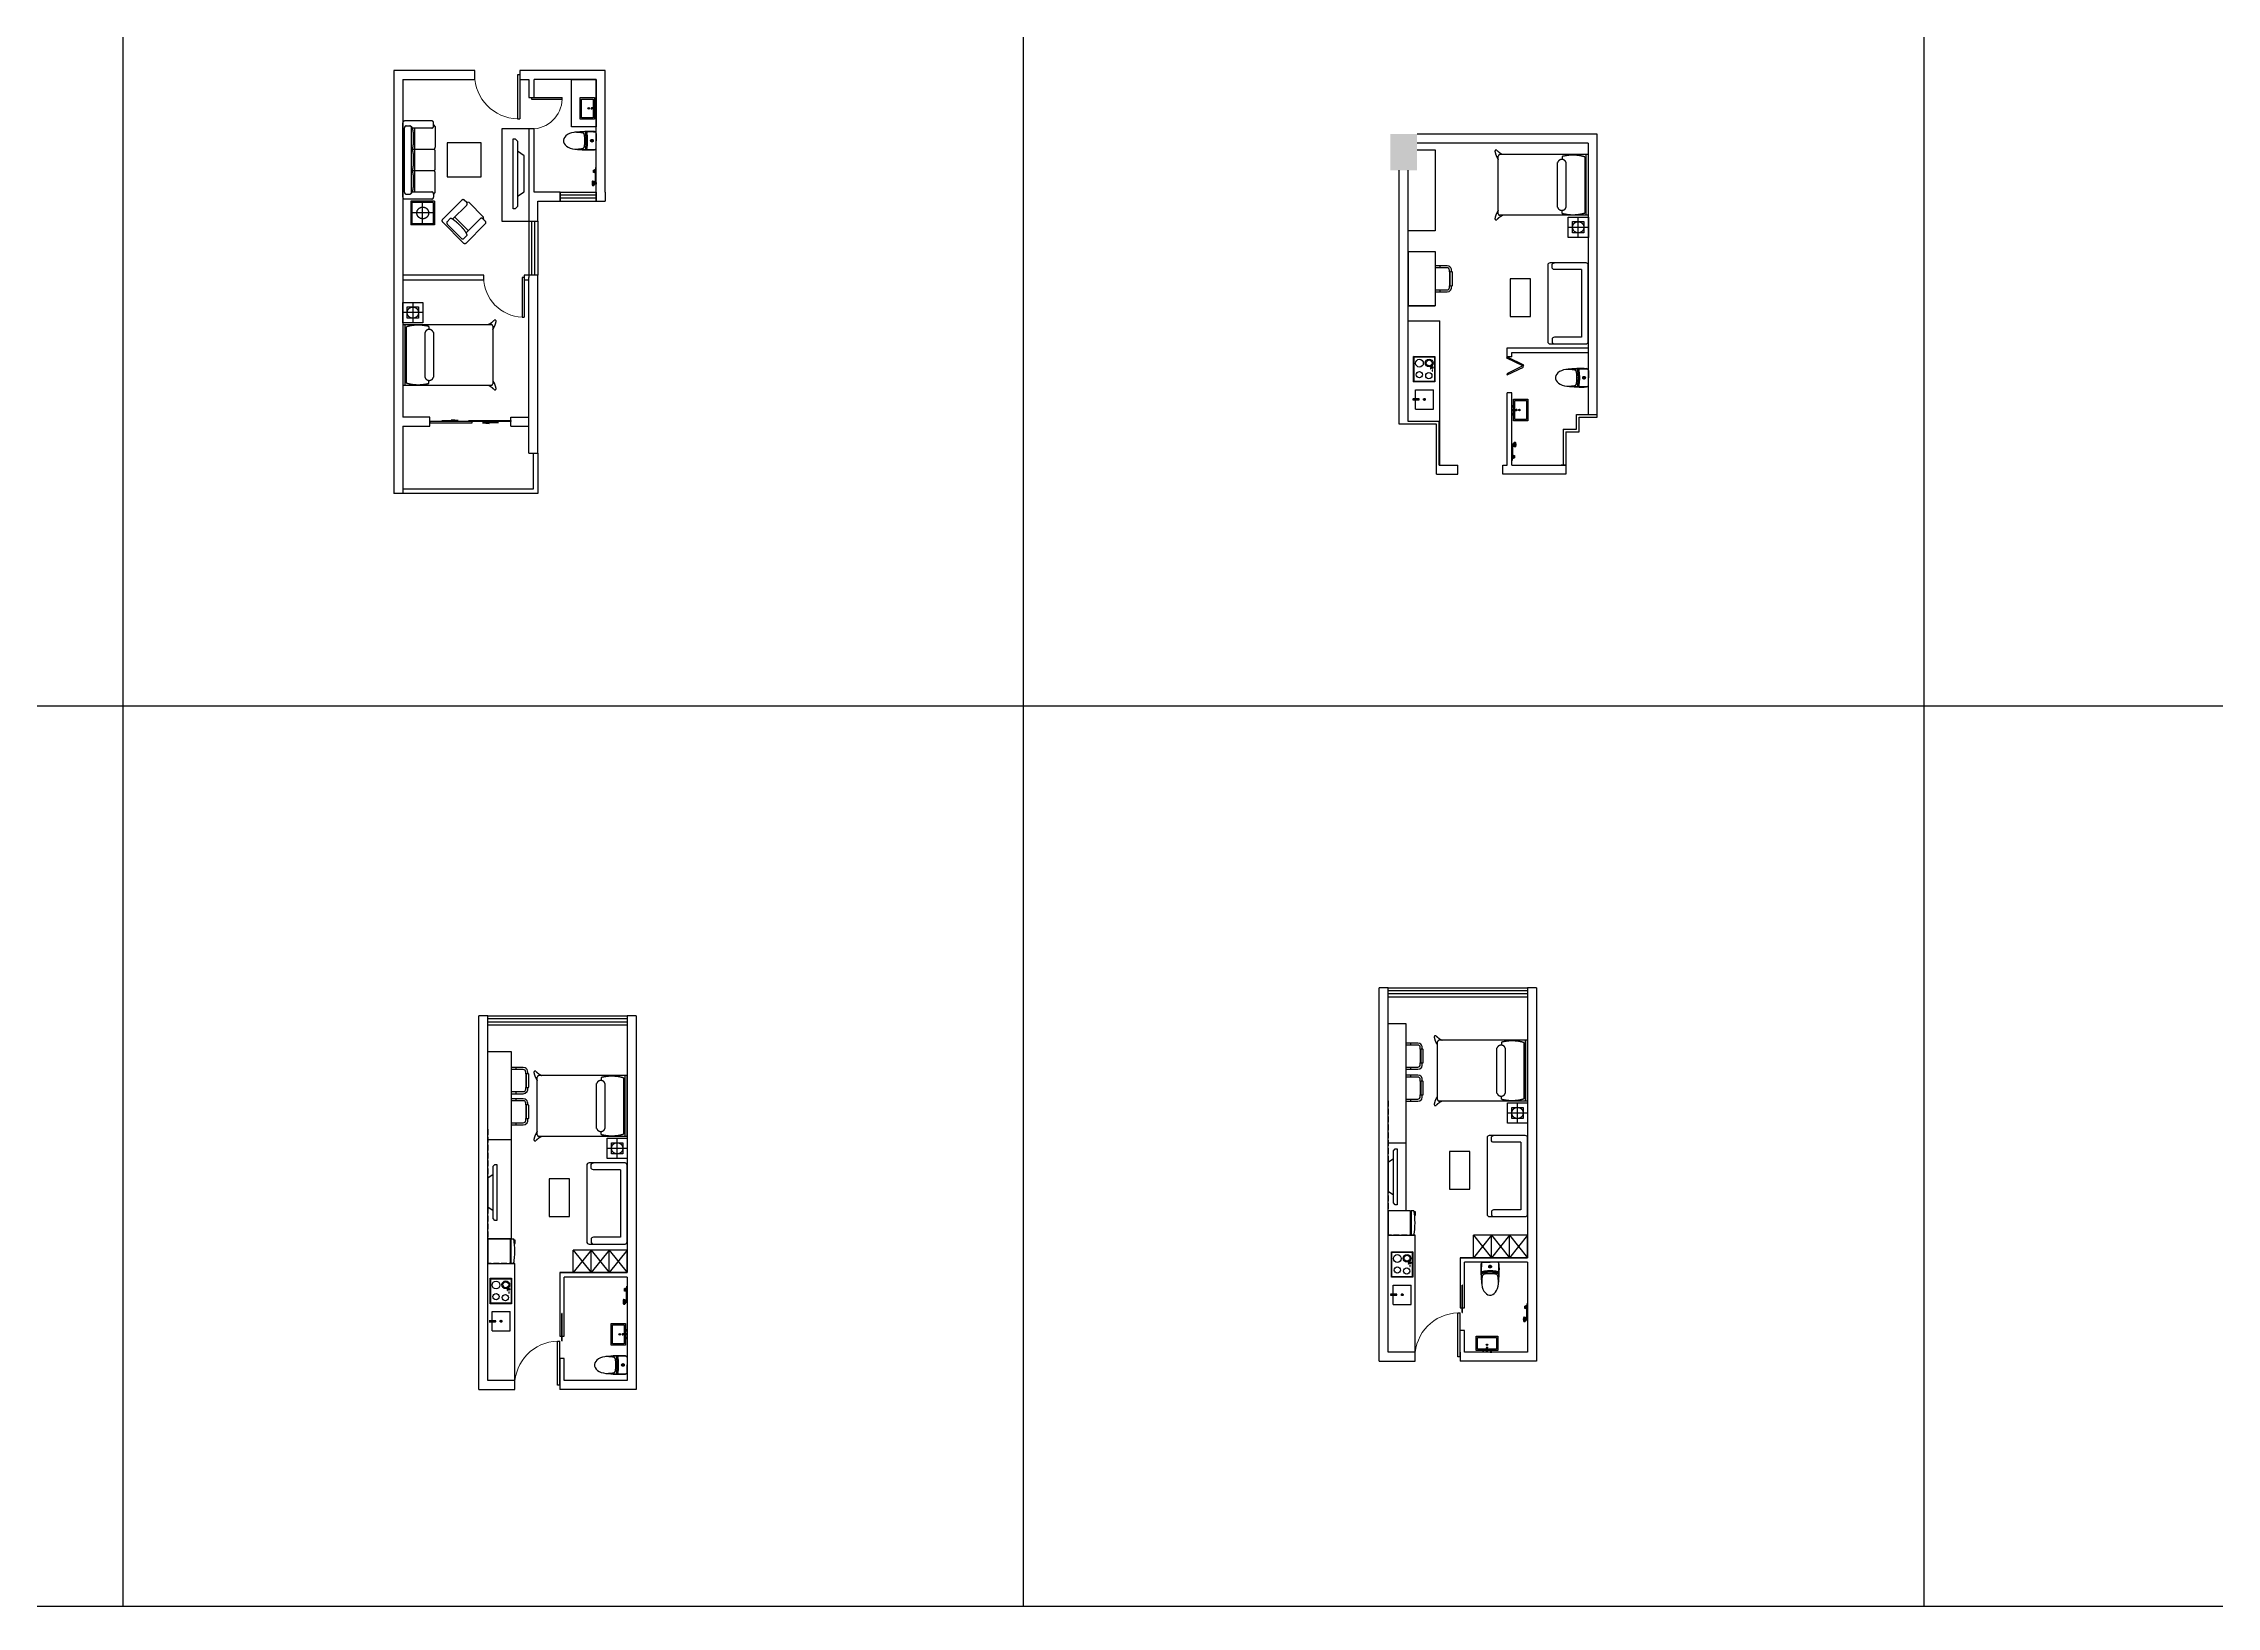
# Model space of a CAD drawing. Extents: x 64524 to 106254978, y -22354 to 20449254.
# Drawn here: x 106153212 to 106201484, y 19827214 to 19861937 of the extents above; entities that cross this region are included whole.
import ezdxf

# ---------------------------------------------------------------- set-up
doc = ezdxf.new("R2010")
doc.units = 0
doc.header["$LTSCALE"] = 1000
doc.header["$MEASUREMENT"] = 0
doc.linetypes.add('125横厅$0$125横厅$0$DASH', pattern=[0.35, 0.25, -0.1])
doc.linetypes.add('DASH', pattern=[0.35, 0.25, -0.1])
doc.layers.get('0').update_dxf_attribs({"color": 255, "linetype": 'CONTINUOUS'})
for name, color, linetype in [('125横厅$0$125横厅$0$A-FURN', 251, 'CONTINUOUS'), ('A-DRWD', 115, 'CONTINUOUS'), ('A-WALL', 7, 'CONTINUOUS'), ('BALCONY', 6, 'CONTINUOUS'), ('B不可动建筑图层', 6, 'CONTINUOUS'), ('DOOR_FIRE_TEXT', 7, 'CONTINUOUS'), ('J家具', 4, 'CONTINUOUS'), ('K可动模块', 4, 'CONTINUOUS'), ('LATRINE', 6, 'CONTINUOUS'), ('WALL', 4, 'CONTINUOUS')]:
    doc.layers.add(name, color=color, linetype=linetype)
doc.styles.add('ROMANS', font='romans.shx', dxfattribs={"width": 0.5})
doc.styles.get("Standard").update_dxf_attribs({"font": '', "width": 0.75})
doc.styles.get('Standard').set_extended_font_data('FangSong_GB2312')

# ---------------------------------------------------------------- blocks, each defined once
blk = doc.blocks.new('$TCHSYS$DOOR2D')
for p, q in [((0.45, 0.975), (0.5, 0.975)), ((0.45, 0), (0.45, 0.975)), ((0.5, 0), (0.5, 0.975)), ((0.5, 0), (0.45, 0))]:
    blk.add_line(p, q)
at = {"lineweight": 13}
blk.add_arc((0.475, 0), 0.975, 91.4693, 180, dxfattribs=at)
blk = doc.blocks.new('$TCHSYS$WIN2D')
for p, q in [((-0.5, 0.5), (0.5, 0.5)), ((-0.5, 0.5), (-0.5, -0.5)), ((0.5, 0.167), (-0.5, 0.167)), ((0.5, 0.5), (0.5, -0.5)), ((0.5, -0.167), (-0.5, -0.167)), ((-0.5, -0.5), (0.5, -0.5))]:
    blk.add_line(p, q)
blk = doc.blocks.new('$DorLib2D$00000001')
for p, q in [((0.45, 0.975), (0.5, 0.975)), ((0.45, 0), (0.45, 0.975)), ((0.5, 0), (0.5, 0.975)), ((0.5, 0), (0.45, 0))]:
    blk.add_line(p, q)
at = {"lineweight": 13}
blk.add_arc((0.475, 0), 0.975, 91.4693, 180, dxfattribs=at)
blk = doc.blocks.new('$DorLib2D$00000131')
at = {"color": 0, "linetype": 'Continuous'}
for p, q in [((-0.5, 0.125), (-0.5, 0)), ((0.019, 0.125), (-0.5, 0.125)), ((-0.5, 0), (0.019, 0)), ((-0.024, 0), (0.5, 0)), ((-0.024, -0.125), (-0.024, 0)), ((0.019, 0), (0.019, 0.125)), ((0.15, 0.125), (0.232, 0.197)), ((0.35, 0.125), (0.15, 0.125)), ((0.232, 0.197), (0.232, 0.125)), ((0.5, 0), (0.5, -0.125)), ((-0.35, -0.125), (-0.15, -0.125)), ((-0.232, -0.197), (-0.232, -0.125)), ((-0.15, -0.125), (-0.232, -0.197)), ((0.5, -0.125), (-0.024, -0.125))]:
    blk.add_line(p, q, dxfattribs=at)
blk = doc.blocks.new('$WINLIB2D$00000001')
for p, q in [((-0.5, 0.5), (0.5, 0.5)), ((-0.5, 0.5), (-0.5, -0.5)), ((0.5, -0.5), (0.5, 0.5)), ((0.5, 0.167), (-0.5, 0.167)), ((0.5, -0.167), (-0.5, -0.167)), ((-0.5, -0.5), (0.5, -0.5))]:
    blk.add_line(p, q)
blk = doc.blocks.new('$DorLib2D$00000134')
at = {"color": 0, "linetype": 'Continuous'}
for p, q in [((-0.062, 0.037), (-0.933, 0.037)), ((-0.933, 0.037), (-0.933, -0.037)), ((-0.062, -0.037), (-0.062, 0.037)), ((-0.062, -0.037), (-0.933, -0.037))]:
    blk.add_line(p, q, dxfattribs=at)
blk = doc.blocks.new('床')
at = {"layer": 'J家具', "linetype": 'DASH', "ltscale": 150}
for p, q in [((106061900, 19878614), (106061900, 19877709)), ((106063250, 19878614), (106061900, 19878614)), ((106063250, 19878564), (106061900, 19878564)), ((106063250, 19878614), (106063250, 19877930)), ((106063290, 19878164), (106063290, 19878614)), ((106063290, 19878614), (106063740, 19878614)), ((106063740, 19878614), (106063740, 19878164)), ((106063740, 19878164), (106063290, 19878164)), ((106061900, 19877714), (106061900, 19876716)), ((106063250, 19877930), (106063250, 19876716)), ((106061900, 19876716), (106061900, 19876649)), ((106062010, 19876614), (106061935, 19876614)), ((106063140, 19876614), (106062010, 19876614)), ((106063215, 19876614), (106063140, 19876614)), ((106063250, 19876716), (106063250, 19876649))]:
    blk.add_line(p, q, dxfattribs=at)
at = {"layer": 'J家具', "color": 251, "linetype": 'DASH', "ltscale": 150}
for p, q in [((106061950, 19878533), (106063200, 19878533)), ((106063390, 19878264), (106063390, 19878514)), ((106063390, 19878514), (106063640, 19878514)), ((106063515, 19878164), (106063515, 19878614)), ((106063640, 19878514), (106063640, 19878264)), ((106061943, 19878035), (106062010, 19878035)), ((106063072, 19878120), (106062078, 19878120)), ((106063207, 19878035), (106063140, 19878035)), ((106063740, 19878389), (106063290, 19878389)), ((106063640, 19878264), (106063390, 19878264)), ((106062169, 19877932), (106062078, 19877932)), ((106063072, 19877932), (106062078, 19877932))]:
    blk.add_line(p, q, dxfattribs=at)
blk.add_circle((106063515, 19878389), 125, dxfattribs=at)
for centre, radius, start, end in [((106062849, 19878271), 936, 163.7614, 194.6385), ((106062301, 19878271), 936, 345.3615, 16.2386), ((106062108, 19878026), 98.8, 107.9551, 252.0449), ((106063041, 19878026), 98.8, 287.9551, 72.0449)]:
    blk.add_arc(centre, radius, start, end, dxfattribs=at)
at = {"layer": 'J家具', "linetype": 'DASH', "ltscale": 150}
for centre, radius, start, end in [((106061826, 19876565), 26.4, 134.4254, 280.1236), ((106061501, 19876896), 437, 314.4254, 335.7104), ((106061751, 19876985), 453, 280.1236, 304.9237), ((106061935, 19876649), 35, 180, 270), ((106061935, 19876649), 35, 180, 270), ((106063399, 19876985), 453, 235.0763, 259.8764), ((106063215, 19876649), 35, 270, 0), ((106063215, 19876649), 35, 270, 0), ((106063649, 19876896), 437, 204.2896, 225.5746), ((106063324, 19876565), 26.4, 259.8764, 45.5746)]:
    blk.add_arc(centre, radius, start, end, dxfattribs=at)
blk = doc.blocks.new('马桶')
at = {"layer": 'J家具'}
for p in [(106068925, 19878064), (106069252, 19878064)]:
    blk.add_line(p, (106069088, 19878064), dxfattribs=at)
at = {"layer": 'J家具', "color": 251, "linetype": 'DASH', "ltscale": 150}
for radius in [29.6, 16.1]:
    blk.add_circle((106069088, 19877968), radius, dxfattribs=at)
at = {"layer": 'J家具'}
for centre, radius, start, end in [((106071460, 19877909), 2577, 177.4001, 187.1336), ((106068925, 19878024), 40, 90, 177.4001), ((106069252, 19878024), 40, 2.5999, 90), ((106066717, 19877909), 2577, 352.8664, 2.5999)]:
    blk.add_arc(centre, radius, start, end, dxfattribs=at)
at = {"layer": 'J家具', "color": 251, "linetype": 'DASH', "ltscale": 150}
for centre, radius, start, end in [((106073205, 19877867), 4312, 177.5288, 183.6994), ((106064972, 19877867), 4312, 356.3006, 2.4712), ((106068912, 19877862), 18.8, 174.0685, 287.6407), ((106068910, 19877871), 18.2, 203.5276, 286.6187), ((106068916, 19877846), 24.1, 198.0596, 297.7967), ((106070002, 19877595), 1100, 171.703, 180.3481), ((106068973, 19877743), 60, 95.3921, 169.5299), ((106069065, 19877270), 602, 87.7467, 104.3815), ((106069065, 19877270), 592, 87.7467, 104.3815), ((106069065, 19877290), 552, 87.5425, 104.3815), ((106069097, 19876431), 1378, 90.3409, 95.3921), ((106069112, 19877270), 602, 75.6185, 92.2533), ((106069112, 19877290), 552, 75.6185, 92.4575), ((106069080, 19876431), 1378, 84.6079, 89.6591), ((106069112, 19877270), 592, 75.6185, 92.2533), ((106069204, 19877743), 60, 10.4701, 84.6079), ((106069260, 19877846), 24.1, 242.2033, 341.9404), ((106069265, 19877862), 18.8, 252.3593, 5.9315), ((106069267, 19877871), 18.2, 253.3813, 336.4724), ((106068175, 19877595), 1100, 359.6519, 8.297)]:
    blk.add_arc(centre, radius, start, end, dxfattribs=at)
at = {"layer": 'J家具'}
blk.add_ellipse((106069088, 19877623), major_axis=(0, 289), ratio=0.648116, start_param=1.570796, end_param=4.592942, dxfattribs=at)
blk = doc.blocks.new('淋浴')
at = {"layer": 'J家具', "linetype": 'DASH', "ltscale": 150, "extrusion": (-1.36181e-08, 7.05684e-19, 1)}
for p, q in [((106067686, 19878614, 0), (106067686, 19878604, 0)), ((106067856, 19878614, 0), (106067686, 19878614, 0)), ((106067856, 19878604, 0), (106067686, 19878604, 0)), ((106067739, 19878612, 0), (106067741, 19878614, 0)), ((106067739, 19878612, 0), (106067739, 19878575, 0)), ((106067741, 19878573, 0), (106067739, 19878575, 0)), ((106067801, 19878614, 0), (106067741, 19878614, 0)), ((106067801, 19878573, 0), (106067741, 19878573, 0)), ((106067744, 19878591, 0), (106067743, 19878590, 0)), ((106067743, 19878590, 0), (106067743, 19878556, 0)), ((106067744, 19878555, 0), (106067743, 19878556, 0)), ((106067797, 19878591, 0), (106067744, 19878591, 0)), ((106067797, 19878555, 0), (106067744, 19878555, 0)), ((106067745, 19878591, 0), (106067745, 19878602, 0)), ((106067755, 19878590, 0), (106067756, 19878591, 0)), ((106067755, 19878590, 0), (106067755, 19878562, 0)), ((106067756, 19878561, 0), (106067755, 19878562, 0)), ((106067785, 19878591, 0), (106067756, 19878591, 0)), ((106067785, 19878561, 0), (106067756, 19878561, 0)), ((106067757, 19878593, 0), (106067757, 19878602, 0)), ((106067784, 19878593, 0), (106067757, 19878593, 0)), ((106067758, 19878591, 0), (106067758, 19878593, 0)), ((106067783, 19878591, 0), (106067783, 19878593, 0)), ((106067784, 19878593, 0), (106067784, 19878602, 0)), ((106067785, 19878591, 0), (106067786, 19878590, 0)), ((106067786, 19878562, 0), (106067785, 19878561, 0)), ((106067786, 19878590, 0), (106067786, 19878562, 0)), ((106067796, 19878591, 0), (106067796, 19878602, 0)), ((106067797, 19878591, 0), (106067798, 19878590, 0)), ((106067798, 19878556, 0), (106067797, 19878555, 0)), ((106067798, 19878590, 0), (106067798, 19878556, 0)), ((106067801, 19878614, 0), (106067803, 19878612, 0)), ((106067803, 19878575, 0), (106067801, 19878573, 0)), ((106067803, 19878612, 0), (106067803, 19878575, 0)), ((106067856, 19878614, 0), (106067856, 19878604, 0))]:
    blk.add_line(p, q, dxfattribs=at)
at = {"layer": 'J家具', "linetype": 'DASH', "ltscale": 150, "extrusion": (-1.36181e-08, 7.05684e-19, 1), "elevation": -1}
for points in [[(106067856, 19878604), (106067792, 19878602), (106067737, 19878602), (106067686, 19878604)], [(106067803, 19878597), (106068022, 19878597)], [(106067803, 19878587), (106068022, 19878587)], [(106067986, 19878534), (106067986, 19878557)], [(106068018, 19878614), (106068019, 19878574)], [(106068018, 19878614), (106068055, 19878614)], [(106068022, 19878597), (106068022, 19878572)], [(106068027, 19878564), (106068025, 19878562)], [(106068046, 19878564), (106068048, 19878562)], [(106068050, 19878597), (106068050, 19878572)], [(106068055, 19878614), (106068054, 19878574)], [(106068086, 19878534), (106068086, 19878557)]]:
    blk.add_lwpolyline(points, dxfattribs=at)
at = {"layer": 'J家具', "linetype": 'DASH', "ltscale": 150, "extrusion": (-1.36181e-08, 7.05684e-19, 1)}
for centre, radius, start, end in [((106068036, 19878574, -1), 17.3, 180, 227.216), ((106068036, 19878574, -1), 15.3, 312.784, 227.216), ((106068036, 19878574, -1), 14.3, 312.784, 227.216), ((106068036, 19878597, -1), 14, 357.7558, 180), ((106068036, 19878574, -1), 17.3, 312.784, 0)]:
    blk.add_arc(centre, radius, start, end, dxfattribs=at)
for centre, start_param, end_param in [((106068036, 19878557, 0), 4.712389, 10.995574), ((106068036, 19878534, 0), 0, 3.141593)]:
    blk.add_ellipse(centre, major_axis=(-50, 0, 0), ratio=0.298895, start_param=start_param, end_param=end_param, dxfattribs=at)
at = {"layer": 'J家具', "linetype": 'DASH', "ltscale": 150, "extrusion": (1.36181e-08, -7.05684e-19, -1)}
blk.add_ellipse((106068036, 19878558, 0), major_axis=(-42.9, 0, 0), ratio=0.257242, start_param=-1.570796, end_param=4.712389, dxfattribs=at)
blk = doc.blocks.new('台盆')
at = {"layer": 'J家具', "extrusion": (-7.05685e-19, -1.36181e-08, 1)}
for p, q in [((106070284, 19877492, 0), (106070268, 19877492, 0)), ((106070268, 19877457, 0), (106070268, 19877492, 0)), ((106070284, 19877457, 0), (106070284, 19877492, 0)), ((106070288, 19877488, 0), (106070284, 19877488, 0)), ((106070177, 19877398, 0), (106070187, 19877399, 0)), ((106070177, 19877380, 0), (106070187, 19877379, 0)), ((106070281, 19877399, 0), (106070189, 19877399, 0)), ((106070281, 19877378, 0), (106070189, 19877378, 0)), ((106070284, 19877457, 0), (106070268, 19877457, 0)), ((106070284, 19877320, 0), (106070268, 19877320, 0)), ((106070268, 19877320, 0), (106070268, 19877286, 0)), ((106070284, 19877286, 0), (106070268, 19877286, 0)), ((106070281, 19877402, 0), (106070281, 19877375, 0)), ((106070288, 19877402, 0), (106070281, 19877402, 0)), ((106070288, 19877375, 0), (106070281, 19877375, 0)), ((106070288, 19877461, 0), (106070284, 19877461, 0)), ((106070284, 19877320, 0), (106070284, 19877286, 0)), ((106070288, 19877317, 0), (106070284, 19877317, 0)), ((106070288, 19877289, 0), (106070284, 19877289, 0)), ((106070285, 19877402, 0), (106070285, 19877375, 0)), ((106070288, 19877402, 0), (106070288, 19877375, 0))]:
    blk.add_line(p, q, dxfattribs=at)
at = {"layer": 'J家具', "extrusion": (-7.05685e-19, -1.36181e-08, 1), "elevation": 0}
for points in [[(106070249, 19877378), (106070249, 19877147), (106069930, 19877147), (106069930, 19877627), (106070249, 19877627), (106070249, 19877399)], [(106070219, 19877378), (106070219, 19877177), (106069960, 19877177), (106069960, 19877597), (106070219, 19877597), (106070219, 19877399)]]:
    blk.add_lwpolyline(points, dxfattribs=at)
at = {"layer": 'J家具', "extrusion": (-7.05685e-19, -1.36181e-08, 1)}
for radius in [16.9, 12.3, 10.3]:
    blk.add_circle((106070120, 19877389, 0), radius, dxfattribs=at)
for centre, radius, start, end in [((106070179, 19877389, 0), 8.91, 97.6621, 262.3376), ((106070189, 19877389, 0), 10.3, 89.9998, 269.9998)]:
    blk.add_arc(centre, radius, start, end, dxfattribs=at)
blk = doc.blocks.new('书桌')
at = {"layer": 'DOOR_FIRE_TEXT', "color": 4, "linetype": 'ByBlock', "extrusion": (-7.05685e-19, -1.36181e-08, 1)}
for p, q in [((106061811, 19875367, 0), (106061802, 19875325, 0)), ((106061802, 19875325, 0), (106061802, 19875064)), ((106061825, 19875390, 0), (106061811, 19875367, 0)), ((106061845, 19875409, 0), (106061825, 19875390, 0)), ((106061876, 19875422, 0), (106061845, 19875409, 0)), ((106061902, 19875425, 0), (106061876, 19875422, 0)), ((106061940, 19875425, 0), (106061902, 19875425, 0)), ((106061943, 19875444, 0), (106061940, 19875437, 0)), ((106061940, 19875437, 0), (106061940, 19875425, 0)), ((106061950, 19875447, 0), (106061943, 19875444, 0)), ((106062234, 19875447, 0), (106061950, 19875447, 0)), ((106062241, 19875444, 0), (106062234, 19875447, 0)), ((106062244, 19875437, 0), (106062241, 19875444, 0)), ((106062244, 19875426, 0), (106062244, 19875437, 0)), ((106062297, 19875426, 0), (106062244, 19875426, 0)), ((106062335, 19875412, 0), (106062297, 19875426, 0)), ((106062372, 19875371, 0), (106062335, 19875412, 0)), ((106062382, 19875325, 0), (106062372, 19875371, 0)), ((106062382, 19875064), (106062382, 19875325, 0))]:
    blk.add_line(p, q, dxfattribs=at)
at = {"layer": 'J家具', "linetype": 'DASH', "ltscale": 150}
for p, q in [((106061488, 19875064), (106062688, 19875064)), ((106061488, 19874464), (106061488, 19875064)), ((106062688, 19874464), (106062688, 19875064)), ((106062688, 19875064), (106062688, 19874464)), ((106061488, 19874464), (106062688, 19874464))]:
    blk.add_line(p, q, dxfattribs=at)
at = {"layer": 'K可动模块', "extrusion": (-7.05685e-19, -1.36181e-08, 1)}
blk.add_line((106061940, 19875380, 0), (106062244, 19875380, 0), dxfattribs=at)
at = {"layer": 'K可动模块', "extrusion": (-7.05685e-19, -1.36181e-08, 1), "elevation": 0}
for points in [[(106061802, 19875162), (106061847, 19875162)], [(106062337, 19875162), (106062382, 19875162)]]:
    blk.add_lwpolyline(points, dxfattribs=at)
for points in [[(106061940, 19875380), (106061902, 19875380, 0.414214), (106061847, 19875325), (106061847, 19875064)], [(106062337, 19875064), (106062337, 19875325, 0.414214), (106062282, 19875380), (106062244, 19875380)]]:
    blk.add_lwpolyline(points, format="xyb", dxfattribs=at)
blk.add_lwpolyline([(106061950, 19875390), (106062234, 19875390, 0.414214), (106062244, 19875400), (106062244, 19875437, 0.414214), (106062234, 19875447), (106061950, 19875447, 0.414214), (106061940, 19875437), (106061940, 19875400, 0.414214)], format="xyb", close=True, dxfattribs=at)
at = {"layer": 'J家具', "linetype": 'DASH', "ltscale": 150, "oblique": -180, "text_generation_flag": 4, "width": 0.746669, "flags": 9}
blk.add_attdef('YSIZE', (106062688, 19874767), '', height=0.171, dxfattribs=at)
blk = doc.blocks.new('厨具')
at = {"layer": 'J家具'}
for p, q in [((106067612, 19875019, -1), (106067623, 19875008, 3)), ((106067854, 19874956, 1), (106067854, 19874964, 1)), ((106067868, 19874921, 1), (106067868, 19874929, 1)), ((106067925, 19874956, 1), (106067925, 19874964, 1)), ((106068177, 19875019, -1), (106068166, 19875008, 3)), ((106067623, 19874557, 3), (106067612, 19874546, 0)), ((106068177, 19874546, 0), (106068166, 19874557, 3))]:
    blk.add_line(p, q, dxfattribs=at)
at = {"layer": 'J家具', "elevation": 1}
for points in [[(106067842, 19874956), (106067866, 19874956, 0.414214), (106067869, 19874959), (106067869, 19874961, 0.414214), (106067866, 19874964), (106067842, 19874964, 0.414214), (106067840, 19874961), (106067840, 19874959, 0.414214)], [(106067856, 19874921), (106067880, 19874921, 0.414214), (106067883, 19874924), (106067883, 19874926, 0.414214), (106067880, 19874929), (106067856, 19874929, 0.414214), (106067853, 19874926), (106067853, 19874924, 0.414214)], [(106067913, 19874956), (106067937, 19874956, 0.414214), (106067940, 19874959), (106067940, 19874961, 0.414214), (106067937, 19874964), (106067913, 19874964, 0.414214), (106067910, 19874961), (106067910, 19874959, 0.414214)]]:
    blk.add_lwpolyline(points, format="xyb", close=True, dxfattribs=at)
at = {"layer": 'J家具', "elevation": -1}
for points in [[(106068781, 19874586), (106068781, 19874986), (106068350, 19874986)], [(106068781, 19874586), (106068350, 19874586), (106068350, 19874986)], [(106068576, 19874667), (106068554, 19874667), (106068554, 19874666)], [(106068554, 19874667), (106068554, 19874666)], [(106068554, 19874666), (106068554, 19874525)], [(106068576, 19874667), (106068577, 19874667), (106068577, 19874666)], [(106068577, 19874525), (106068577, 19874666)]]:
    blk.add_lwpolyline(points, dxfattribs=at)
for points in [[(106068586, 19874787), (106068584, 19874779), (106068579, 19874772), (106068575, 19874769), (106068570, 19874766), (106068565, 19874766), (106068561, 19874766), (106068556, 19874768), (106068552, 19874770), (106068549, 19874774), (106068546, 19874779), (106068545, 19874787), (106068546, 19874794), (106068550, 19874801), (106068557, 19874805), (106068565, 19874807), (106068573, 19874805), (106068579, 19874801), (106068584, 19874794)], [(106068582, 19874787), (106068579, 19874778), (106068574, 19874772), (106068565, 19874770), (106068557, 19874772), (106068550, 19874778), (106068548, 19874787), (106068550, 19874794), (106068557, 19874801), (106068565, 19874803), (106068574, 19874801), (106068579, 19874794)], [(106068557, 19874604), (106068557, 19874527), (106068573, 19874527), (106068573, 19874604)]]:
    blk.add_lwpolyline(points, close=True, dxfattribs=at)
at = {"layer": 'J家具'}
for centre, radius in [((106067755, 19874891, 611), 86.2), ((106067761, 19874675, 611), 86.2), ((106067755, 19874891, 611), 65.5), ((106067855, 19874961, 1), 20.3), ((106067855, 19874961, 1), 17.5), ((106068017, 19874675, 611), 69.4), ((106068040, 19874884, 611), 69.4)]:
    blk.add_circle(centre, radius, dxfattribs=at)
for points in [[(106067612, 19875019, -1), (106068177, 19875019, -1), (106068177, 19874546, 0), (106067612, 19874546, 0)], [(106067623, 19875008, 3), (106068166, 19875008, 1), (106068166, 19874557, 1), (106067623, 19874557, 3)]]:
    blk.add_3dface(points, dxfattribs=at)
at = {"layer": 'J家具', "char_height": 9.2, "width": 11.96, "attachment_point": 3, "rotation": 180, "style": 'ROMANS'}
for s, insert in [('-', (106067845, 19874955, 1)), ('+', (106067858, 19874955, 1)), ('-', (106067858, 19874921, 1)), ('+', (106067872, 19874921, 1)), ('-', (106067915, 19874955, 1)), ('+', (106067929, 19874955, 1))]:
    blk.add_mtext(s, dxfattribs=dict(at, insert=insert))
blk = doc.blocks.new('沙发')
at = {"layer": 'J家具', "extrusion": (1.12917e-07, -2.4151e-06, 1)}
blk.add_line((106086647, 19877458, 0), (106086647, 19875958, 0), dxfattribs=at)
at = {"layer": 'J家具', "extrusion": (1.12917e-07, -2.4151e-06, 1), "elevation": -36}
blk.add_lwpolyline([(106085947, 19877608, 0.414214), (106085897, 19877558), (106085897, 19875858, 0.414214), (106085947, 19875808), (106086747, 19875808, 0.414214), (106086797, 19875858), (106086797, 19877558, 0.414214), (106086747, 19877608)], format="xyb", close=True, dxfattribs=at)
at = {"layer": 'J家具', "extrusion": (1.12945e-07, 2.4151e-06, 1), "elevation": 60}
blk.add_lwpolyline([(106086647, 19877458), (106086044, 19877458, -0.414214), (106085994, 19877508), (106085994, 19877558, -0.414214), (106086044, 19877608)], format="xyb", dxfattribs=at)
at = {"layer": 'J家具'}
blk.add_lwpolyline([(106085063, 19876421), (106085512, 19876421), (106085512, 19877257), (106085063, 19877257)], close=True, dxfattribs=at)
at = {"layer": 'J家具', "extrusion": (1.12917e-07, -2.4151e-06, 1), "elevation": -36}
blk.add_lwpolyline([(106086647, 19875958), (106086044, 19875958, 0.414214), (106085994, 19875908), (106085994, 19875858, 0.414214), (106086044, 19875808)], format="xyb", dxfattribs=at)
blk = doc.blocks.new('bingxiang1')
for p, q in [((550, 0), (0, 0)), ((0, 0), (0, -495)), ((550, 0), (550, -495)), ((550, -495), (0, -495)), ((550, -516), (0, -516)), ((0, -516), (0, -577)), ((27, -495), (27, -516)), ((446, -591), (446, -612)), ((446, -612), (523, -612)), ((523, -495), (523, -516)), ((523, -612), (523, -581)), ((550, -516), (550, -577))]:
    blk.add_line(p, q)
blk.add_arc((275, 1056), 1656, 260.4416, 279.5584)
blk = doc.blocks.new('椅子')
at = {"layer": 'DOOR_FIRE_TEXT', "color": 4, "linetype": 'ByBlock', "extrusion": (7.05687e-19, 1.36181e-08, 1)}
for p, q in [((106083564, 19878808), (106083564, 19878546, 0)), ((106083564, 19878546, 0), (106083574, 19878501, 0)), ((106083574, 19878501, 0), (106083611, 19878460, 0)), ((106083611, 19878460, 0), (106083649, 19878446, 0)), ((106083649, 19878446, 0), (106083703, 19878446, 0)), ((106083703, 19878446, 0), (106083703, 19878435, 0)), ((106084006, 19878435, 0), (106084006, 19878446, 0)), ((106084006, 19878446, 0), (106084044, 19878446, 0)), ((106084044, 19878446, 0), (106084070, 19878449, 0)), ((106084070, 19878449, 0), (106084101, 19878463, 0)), ((106084101, 19878463, 0), (106084121, 19878482, 0)), ((106084121, 19878482, 0), (106084135, 19878504, 0)), ((106084135, 19878504, 0), (106084144, 19878546, 0)), ((106084144, 19878546, 0), (106084144, 19878808)), ((106083703, 19878435, 0), (106083706, 19878427, 0)), ((106083706, 19878427, 0), (106083713, 19878425, 0)), ((106083713, 19878425, 0), (106083996, 19878425, 0)), ((106083996, 19878425, 0), (106084003, 19878427, 0)), ((106084003, 19878427, 0), (106084006, 19878435, 0))]:
    blk.add_line(p, q, dxfattribs=at)
at = {"layer": 'K可动模块', "extrusion": (7.05687e-19, 1.36181e-08, 1)}
blk.add_line((106084006, 19878491, 0), (106083703, 19878491, 0), dxfattribs=at)
at = {"layer": 'K可动模块', "extrusion": (7.05687e-19, 1.36181e-08, 1), "elevation": 0}
for points in [[(106083609, 19878710), (106083564, 19878710)], [(106084144, 19878710), (106084099, 19878710)]]:
    blk.add_lwpolyline(points, dxfattribs=at)
for points in [[(106083609, 19878808), (106083609, 19878546, 0.414214), (106083664, 19878491), (106083703, 19878491)], [(106084006, 19878491), (106084044, 19878491, 0.414214), (106084099, 19878546), (106084099, 19878808)]]:
    blk.add_lwpolyline(points, format="xyb", dxfattribs=at)
blk.add_lwpolyline([(106083996, 19878481), (106083713, 19878481, 0.414214), (106083703, 19878471), (106083703, 19878435, 0.414214), (106083713, 19878425), (106083996, 19878425, 0.414214), (106084006, 19878435), (106084006, 19878471, 0.414214)], format="xyb", close=True, dxfattribs=at)

msp = doc.modelspace()

# ---------------------------------------------------------------- linework, layer by layer
at = {"linetype": 'Continuous'}
for p, q in [((106154978, 19887214), (106154978, 19827214)), ((106174978, 19887214), (106174978, 19827214)), ((106194978, 19887214), (106194978, 19827214)), ((106254978, 19847214), (106054978, 19847214)), ((106254978, 19827214), (106054978, 19827214))]:
    msp.add_line(p, q, dxfattribs=at)
at = {"layer": '125横厅$0$125横厅$0$A-FURN', "color": 251, "linetype": '125横厅$0$125横厅$0$DASH', "ltscale": 0.5}
for p, q in [((106183079, 19838447), (106183079, 19835461)), ((106163081, 19837819), (106163081, 19834833)), ((106183679, 19835461), (106183079, 19835461)), ((106183079, 19835461), (106183429, 19835461)), ((106163681, 19834833), (106163081, 19834833)), ((106163081, 19834833), (106163431, 19834833))]:
    msp.add_line(p, q, dxfattribs=at)
at = {"layer": 'A-DRWD'}
for p, q in [((106183079, 19840761), (106183079, 19840961)), ((106186179, 19840961), (106186179, 19840761)), ((106163081, 19840133), (106163081, 19840333)), ((106166181, 19840333), (106166181, 19840133))]:
    msp.add_line(p, q, dxfattribs=at)
at = {"layer": 'A-WALL'}
for p, q in [((106166181, 19834633), (106164681, 19834633)), ((106164681, 19834633), (106166181, 19834633, 0)), ((106166181, 19834633), (106164681, 19834633)), ((106184679, 19834961), (106186179, 19834961, 0))]:
    msp.add_line(p, q, dxfattribs=at)
at = {"layer": 'BALCONY'}
for points in [[(106164192, 19852837), (106164192, 19851937), (106161192, 19851937)], [(106164092, 19852837), (106164092, 19852037), (106161192, 19852037)]]:
    msp.add_lwpolyline(points, dxfattribs=at)
at = {"layer": 'B不可动建筑图层', "color": 6}
for p, q in [((106162792, 19861337), (106160992, 19861337)), ((106160992, 19861337), (106160992, 19856737)), ((106161192, 19861137), (106162792, 19861137)), ((106161192, 19861137), (106161192, 19856737)), ((106162792, 19861137), (106162792, 19861337)), ((106164092, 19861337), (106163792, 19861337)), ((106163792, 19861337), (106163792, 19861137)), ((106163792, 19861137), (106163992, 19861137)), ((106163992, 19861137), (106163992, 19860737)), ((106165692, 19861337), (106164092, 19861337)), ((106165492, 19861137), (106164112, 19861137)), ((106164112, 19860737), (106164112, 19861137)), ((106165492, 19858637), (106165492, 19861137)), ((106165692, 19858637), (106165692, 19861337)), ((106163992, 19860737), (106164112, 19860737)), ((106164112, 19860037), (106163992, 19860037)), ((106163992, 19860037), (106163992, 19858537)), ((106164112, 19858637), (106164112, 19860037)), ((106187528, 19859722), (106183728, 19859722)), ((106187528, 19859722), (106187528, 19853692)), ((106183328, 19854822), (106183328, 19859122)), ((106183528, 19854822), (106183528, 19859122)), ((106163992, 19858537), (106163992, 19857987)), ((106164692, 19858637), (106164112, 19858637)), ((106164192, 19858437), (106164692, 19858437)), ((106164192, 19857987), (106164192, 19858437)), ((106165492, 19858437), (106165692, 19858437)), ((106165692, 19858637), (106165692, 19858437)), ((106160992, 19856737), (106160992, 19851937)), ((106161192, 19856737), (106161192, 19853637)), ((106163992, 19856787), (106163992, 19856737)), ((106163992, 19852837), (106163992, 19856737)), ((106164192, 19856737), (106164192, 19856787)), ((106164192, 19852837), (106164192, 19856737)), ((106183328, 19853482), (106183328, 19854822)), ((106183528, 19853542), (106183528, 19854822)), ((106185728, 19854972), (106185728, 19855172)), ((106185728, 19855172), (106187528, 19855172)), ((106185828, 19854972), (106185728, 19854972)), ((106185828, 19854972), (106185828, 19855072)), ((106185828, 19855072), (106187528, 19855072)), ((106185728, 19852572), (106185728, 19854172)), ((106185828, 19854172), (106185728, 19854172)), ((106185828, 19852572), (106185828, 19854172)), ((106161792, 19853637), (106161192, 19853637)), ((106161192, 19853437), (106161792, 19853437)), ((106161192, 19853437), (106161192, 19851937)), ((106161792, 19853437), (106161792, 19853637)), ((106163592, 19853437), (106163592, 19853637)), ((106163592, 19853637), (106163992, 19853637)), ((106163592, 19853437), (106163992, 19853437)), ((106184153, 19853482), (106183328, 19853482)), ((106184213, 19853542), (106183528, 19853542)), ((106184153, 19852372), (106184153, 19853482)), ((106184213, 19852572), (106184213, 19853542)), ((106186968, 19853372), (106186968, 19852572)), ((106187528, 19853692), (106187728, 19853692)), ((106187028, 19853312), (106187028, 19852372)), ((106163992, 19852837), (106164192, 19852837)), ((106184213, 19852572), (106184628, 19852572)), ((106184628, 19852372), (106184628, 19852572)), ((106185628, 19852572), (106185728, 19852572)), ((106185628, 19852372), (106185628, 19852572)), ((106185828, 19852572), (106187028, 19852572)), ((106161192, 19851937), (106160992, 19851937)), ((106184153, 19852372), (106184628, 19852372)), ((106187028, 19852372), (106185628, 19852372)), ((106183079, 19840961), (106182879, 19840961)), ((106182879, 19832661), (106182879, 19840961)), ((106183079, 19832861), (106183079, 19840961)), ((106183079, 19840961), (106186179, 19840961)), ((106186179, 19840894), (106183079, 19840894)), ((106186179, 19840827), (106183079, 19840827)), ((106186379, 19840961), (106186179, 19840961)), ((106186179, 19840961), (106186179, 19834961)), ((106186379, 19840961), (106186379, 19834961)), ((106163081, 19840333), (106162881, 19840333)), ((106162881, 19832033), (106162881, 19840333)), ((106163081, 19832233), (106163081, 19840333)), ((106163081, 19840333), (106166181, 19840333)), ((106166381, 19840333), (106166181, 19840333)), ((106166181, 19840333), (106166181, 19834633)), ((106166381, 19840333), (106166381, 19834633)), ((106183079, 19840761), (106186179, 19840761)), ((106166181, 19840266), (106163081, 19840266)), ((106166181, 19840199), (106163081, 19840199)), ((106163081, 19840133), (106166181, 19840133)), ((106164681, 19834633), (106164681, 19833221)), ((106166181, 19834633), (106164681, 19834633)), ((106166181, 19834533), (106164781, 19834533)), ((106164781, 19833221), (106164781, 19834533)), ((106166181, 19834533), (106166181, 19832233)), ((106166381, 19834633), (106166381, 19832033)), ((106186179, 19834961), (106184679, 19834961)), ((106184679, 19834961), (106184679, 19833849)), ((106186179, 19834861), (106184779, 19834861)), ((106184779, 19833849), (106184779, 19834861)), ((106186179, 19834861), (106186179, 19832861)), ((106186379, 19834961), (106186379, 19832661)), ((106184679, 19833849), (106184779, 19833849)), ((106164681, 19833221), (106164781, 19833221)), ((106184779, 19833349), (106184679, 19833349)), ((106184779, 19832861), (106184779, 19833349)), ((106164781, 19832721), (106164681, 19832721)), ((106164681, 19832721), (106164681, 19832233)), ((106164781, 19832233), (106164781, 19832721)), ((106182879, 19832661), (106183679, 19832661)), ((106183679, 19832861), (106183079, 19832861)), ((106183679, 19832661), (106183679, 19832861)), ((106184679, 19832861), (106184679, 19832661)), ((106186379, 19832661), (106184679, 19832661)), ((106186179, 19832861), (106184779, 19832861)), ((106163681, 19832233), (106163081, 19832233)), ((106163681, 19832033), (106163681, 19832233)), ((106164681, 19832233), (106164681, 19832033)), ((106166181, 19832233), (106164781, 19832233)), ((106162881, 19832033), (106163681, 19832033)), ((106166381, 19832033), (106164681, 19832033))]:
    msp.add_line(p, q, dxfattribs=at)
for points in [[(106187028, 19853312), (106187328, 19853312), (106187328, 19853632), (106187728, 19853632), (106187728, 19859922), (106183728, 19859922)], [(106186968, 19853372), (106187268, 19853372), (106187268, 19853692), (106187528, 19853692)]]:
    msp.add_lwpolyline(points, dxfattribs=at)
for points in [[(106185728, 19854972), (106186089, 19854799), (106186076, 19854772), (106185715, 19854945)], [(106185728, 19854572), (106186089, 19854745), (106186076, 19854772), (106185715, 19854599)]]:
    msp.add_lwpolyline(points, close=True, dxfattribs=at)
msp.add_solid([(106183128, 19859122), (106183725, 19859122), (106183128, 19859922), (106183725, 19859922)], dxfattribs=at)
at = {"layer": 'J家具', "linetype": 'DASH', "ltscale": 150}
for p, q in [((106161192, 19858521), (106161192, 19860175)), ((106161837, 19860215), (106161231, 19860215)), ((106161271, 19860105), (106161350, 19860105)), ((106161876, 19860097), (106161876, 19860176)), ((106161876, 19860131), (106161915, 19860084)), ((106161231, 19858631), (106161231, 19860065)), ((106161385, 19858613), (106161385, 19860089)), ((106161403, 19860057), (106161405, 19860057)), ((106161837, 19860057), (106161408, 19860057)), ((106161460, 19858643), (106161461, 19860055)), ((106161915, 19860084), (106161915, 19859632)), ((106162179, 19859731), (106162179, 19858976)), ((106162935, 19859731), (106162179, 19859731)), ((106162935, 19858976), (106162935, 19859731)), ((106163392, 19860037), (106163392, 19857987)), ((106163992, 19860037), (106163392, 19860037)), ((106163642, 19858266), (106163642, 19859816)), ((106163642, 19859816), (106163692, 19859816)), ((106163692, 19859816), (106163742, 19859766)), ((106163742, 19859766), (106163742, 19858316)), ((106161385, 19859585), (106161876, 19859585)), ((106161915, 19859151), (106161915, 19859545)), ((106163742, 19859541), (106163742, 19858541)), ((106163892, 19859441), (106163742, 19859541)), ((106163892, 19858641), (106163892, 19859441)), ((106161385, 19859112), (106161875, 19859112)), ((106161915, 19858625), (106161915, 19859064)), ((106162179, 19858976), (106162935, 19858976)), ((106161837, 19858481), (106161231, 19858481)), ((106161271, 19858592), (106161350, 19858592)), ((106161896, 19858432), (106161371, 19858432)), ((106161371, 19858432), (106161371, 19857905)), ((106161870, 19858405), (106161397, 19858405)), ((106161397, 19858405), (106161397, 19857931)), ((106161402, 19858638), (106161836, 19858638)), ((106161403, 19858639), (106161405, 19858639)), ((106161868, 19858172), (106161405, 19858172)), ((106161634, 19857941), (106161634, 19858403)), ((106161870, 19858405), (106161870, 19857931)), ((106161875, 19858578), (106161915, 19858625)), ((106161876, 19858599), (106161876, 19858520)), ((106161896, 19858432), (106161896, 19857905)), ((106162503, 19858456), (106162075, 19858028)), ((106162301, 19858031), (106162614, 19858345)), ((106162614, 19858401), (106162559, 19858456)), ((106162600, 19858415), (106162660, 19858410)), ((106162989, 19858080), (106162660, 19858410)), ((106163692, 19858266), (106163642, 19858266)), ((106163742, 19858316), (106163692, 19858266)), ((106163742, 19858541), (106163892, 19858641)), ((106161896, 19857905), (106161371, 19857905)), ((106161870, 19857931), (106161397, 19857931)), ((106162075, 19857972), (106162544, 19857504)), ((106162181, 19857978), (106162247, 19858045)), ((106162181, 19857922), (106162497, 19857606)), ((106162351, 19858076), (106162648, 19857779)), ((106162600, 19857504), (106163027, 19857932)), ((106162602, 19857730), (106162916, 19858044)), ((106163027, 19857988), (106162972, 19858044)), ((106162995, 19858019), (106162989, 19858080)), ((106163392, 19857987), (106163992, 19857987)), ((106162553, 19857606), (106162618, 19857671)), ((106163201, 19836993), (106163241, 19837033)), ((106163201, 19835833), (106163201, 19836993)), ((106163241, 19837033), (106163281, 19837033)), ((106163281, 19837033), (106163281, 19835793)), ((106183199, 19837160), (106183079, 19837080)), ((106183079, 19837080), (106183079, 19836440)), ((106183199, 19837340), (106183239, 19837380)), ((106183199, 19836180), (106183199, 19837340)), ((106183199, 19836360), (106183199, 19837160)), ((106183239, 19837380), (106183279, 19837380)), ((106183279, 19837380), (106183279, 19836140)), ((106163201, 19836813), (106163081, 19836733)), ((106163081, 19836733), (106163081, 19836093)), ((106163201, 19836013), (106163201, 19836813)), ((106163081, 19836093), (106163201, 19836013)), ((106183079, 19836440), (106183199, 19836360)), ((106183239, 19836140), (106183199, 19836180)), ((106183279, 19836140), (106183239, 19836140)), ((106163241, 19835793), (106163201, 19835833)), ((106163281, 19835793), (106163241, 19835793))]:
    msp.add_line(p, q, dxfattribs=at)
at = {"layer": 'J家具'}
for p, q in [((106183528, 19855772), (106184228, 19855772)), ((106184228, 19852572), (106184228, 19855772)), ((106183479, 19840161), (106183079, 19840161)), ((106183479, 19836011), (106183479, 19840161)), ((106163608, 19839533), (106163081, 19839533)), ((106163608, 19835383), (106163608, 19839533)), ((106163608, 19837583), (106163081, 19837583)), ((106183479, 19837507), (106183079, 19837507)), ((106166181, 19835133), (106164981, 19835133, 0)), ((106164981, 19834633, 0), (106164981, 19835133, 0)), ((106165381, 19834633, 0), (106165381, 19835133, 0)), ((106165381, 19834633, 0), (106165381, 19835133, 0)), ((106165781, 19834633, 0), (106165781, 19835133, 0)), ((106166181, 19834633), (106166181, 19835133)), ((106183079, 19835461), (106183679, 19835461)), ((106183679, 19832861), (106183679, 19835461)), ((106186179, 19835461, 0), (106184979, 19835461, 0)), ((106184979, 19834961, 0), (106184979, 19835461, 0)), ((106185379, 19834961, 0), (106185379, 19835461, 0)), ((106185379, 19834961, 0), (106185379, 19835461, 0)), ((106185779, 19834961, 0), (106185779, 19835461, 0)), ((106186179, 19834961, 0), (106186179, 19835461, 0)), ((106163081, 19834833), (106163681, 19834833)), ((106163681, 19832233), (106163681, 19834833))]:
    msp.add_line(p, q, dxfattribs=at)
at = {"layer": 'J家具', "linetype": 'Continuous'}
for p, q in [((106163608, 19835383), (106163081, 19835383)), ((106164981, 19834633, 0), (106165381, 19834633, 0)), ((106165381, 19834633, 0), (106166181, 19834633)), ((106184979, 19834961, 0), (106185379, 19834961, 0)), ((106185379, 19834961, 0), (106186179, 19834961, 0))]:
    msp.add_line(p, q, dxfattribs=at)
at = {"layer": 'J家具', "color": 251, "ltscale": 150}
for p, q in [((106165381, 19835133, 0), (106164981, 19834633, 0)), ((106164981, 19835133, 0), (106165381, 19834633, 0)), ((106165781, 19835133, 0), (106165381, 19834633, 0)), ((106165381, 19835133, 0), (106165781, 19834633, 0)), ((106166181, 19835133, 0), (106165781, 19834633, 0)), ((106165781, 19835133, 0), (106166181, 19834633, 0)), ((106185379, 19835461, 0), (106184979, 19834961, 0)), ((106184979, 19835461, 0), (106185379, 19834961, 0)), ((106185779, 19835461, 0), (106185379, 19834961, 0)), ((106185379, 19835461, 0), (106185779, 19834961, 0)), ((106186179, 19835461, 0), (106185779, 19834961, 0)), ((106185779, 19835461, 0), (106186179, 19834961, 0))]:
    msp.add_line(p, q, dxfattribs=at)
at = {"layer": 'J家具'}
msp.add_lwpolyline([(106165492, 19861137), (106165492, 19860087), (106164942, 19860087), (106164942, 19861137)], close=True, dxfattribs=at)
msp.add_lwpolyline([(106183728, 19859572), (106184128, 19859572), (106184128, 19857772), (106183528, 19857772), (106183528, 19859122)], dxfattribs=at)
at = {"layer": 'J家具', "linetype": 'DASH', "ltscale": 150}
msp.add_circle((106161637, 19858172), 131, dxfattribs=at)
for centre, radius, start, end in [((106161231, 19860175), 39.4, 90.0228, 180.0228), ((106161271, 19860065), 39.4, 90.0228, 180.0228), ((106161350, 19860065), 39.4, 21.614, 90.0228), ((106161837, 19860176), 39.4, 0.0228, 90.0228), ((106161387, 19860071), 14.3, 24.1135, 89.7251), ((106161125, 19859954), 301, 10.4917, 24.1135), ((106161125, 19859694), 301, 338.9439, 349.4626), ((106160706, 19859876), 727, 4.3734, 10.4917), ((106160706, 19859772), 727, 349.4626, 355.581), ((106160027, 19859824), 1408, 359.9772, 4.3734), ((106160027, 19859824), 1408, 355.581, 359.9772), ((106161837, 19860097), 39.4, 270.0228, 0.0228), ((106161868, 19859632), 47.3, 269.9772, 359.9772), ((106161125, 19859480), 301, 10.4917, 21.0105), ((106161125, 19859220), 301, 338.9439, 349.4626), ((106160706, 19859402), 727, 4.3734, 10.4917), ((106160706, 19859298), 727, 349.4626, 355.581), ((106160027, 19859350), 1408, 359.9772, 4.3734), ((106160027, 19859350), 1408, 355.581, 359.9772), ((106161875, 19859151), 39.4, 269.9772, 359.9772), ((106161876, 19859545), 39.4, 359.9772, 89.9772), ((106161125, 19858748), 301, 335.8408, 349.4626), ((106161125, 19859008), 301, 10.4917, 21.0105), ((106160706, 19858826), 727, 349.4626, 355.581), ((106160706, 19858930), 727, 4.3734, 10.4917), ((106160027, 19858878), 1408, 359.9772, 4.3734), ((106160027, 19858878), 1408, 355.581, 359.9772), ((106161867, 19859064), 47.3, 359.9772, 89.9772), ((106161231, 19858521), 39.4, 179.9772, 269.9772), ((106161271, 19858631), 39.4, 179.9772, 269.9772), ((106161350, 19858631), 39.4, 269.9772, 338.386), ((106161386, 19858631), 14.3, 270.4023, 335.8408), ((106161837, 19858599), 39.4, 359.9772, 89.9772), ((106161837, 19858520), 39.4, 269.9772, 359.9772), ((106162531, 19858428), 39.4, 45.0228, 135.0228), ((106162586, 19858373), 39.4, 315.0228, 45.0228), ((106162103, 19858000), 39.4, 135.0228, 225.0228), ((106162209, 19857950), 39.4, 135.0228, 225.0228), ((106162259, 19858034), 15.8, 68.7374, 135.0228), ((106162155, 19857768), 301, 55.5374, 68.7374), ((106161914, 19857416), 727, 49.419, 55.5374), ((106161471, 19856899), 1408, 45.0228, 49.419), ((106161471, 19856899), 1408, 40.6266, 45.0228), ((106161988, 19857343), 727, 34.5083, 40.6266), ((106162339, 19857584), 301, 20.1817, 34.5083), ((106162607, 19857683), 15.8, 315.0228, 20.1817), ((106162944, 19858016), 39.4, 45.0228, 135.0228), ((106163000, 19857960), 39.4, 315.0228, 45.0228), ((106162525, 19857634), 39.4, 225.0228, 315.0228), ((106162572, 19857532), 39.4, 225.0228, 315.0228)]:
    msp.add_arc(centre, radius, start, end, dxfattribs=at)
at = {"layer": 'LATRINE'}
for p, q in [((106162992, 19856787), (106161192, 19856787)), ((106162992, 19856687), (106162992, 19856787)), ((106163992, 19856787), (106163892, 19856787)), ((106163892, 19856787), (106163892, 19856687)), ((106161192, 19856687), (106162992, 19856687)), ((106163892, 19856687), (106163992, 19856687))]:
    msp.add_line(p, q, dxfattribs=at)
at = {"layer": 'WALL'}
for p, q in [((106164692, 19858437), (106164692, 19858637)), ((106165492, 19858437), (106165492, 19858637)), ((106163992, 19857987), (106164192, 19857987)), ((106164192, 19856787), (106163992, 19856787)), ((106187028, 19852572), (106186928, 19852572))]:
    msp.add_line(p, q, dxfattribs=at)

# ---------------------------------------------------------------- block references
at = {"layer": 'B不可动建筑图层', "color": 6}
for name, p, xscale, yscale, zscale, rotation in [('$TCHSYS$DOOR2D', (106163292, 19861237), -1000, 1000, -1000, 180), ('$TCHSYS$DOOR2D', (106164052, 19860387), -700, 700, -700, 270.0000000000099), ('$WINLIB2D$00000001', (106164092, 19857387), -1200, 200, -1200, 90), ('$DorLib2D$00000001', (106163442, 19856737), -900, 900, -900, 180), ('$DorLib2D$00000134', (106184729, 19833699), 700, 100, 100, 269.9999999990545), ('$DorLib2D$00000134', (106164731, 19833071), 700, 100, 100, 269.9999999990545), ('$DorLib2D$00000001', (106184179, 19832761), -1000, -1000, 200, 180), ('$DorLib2D$00000001', (106164181, 19832133), -1000, -1000, 200, 180)]:
    msp.add_blockref(name, p, dxfattribs=dict(at, xscale=xscale, yscale=yscale, zscale=zscale, rotation=rotation))
at = {"layer": 'B不可动建筑图层', "color": 6, "yscale": 200}
for name, p, xscale, zscale in [('$TCHSYS$WIN2D', (106165092, 19858537), 800, 800), ('$DorLib2D$00000131', (106162692, 19853537), -1800, -1800)]:
    msp.add_blockref(name, p, dxfattribs=dict(at, xscale=xscale, zscale=zscale))
at = {"layer": 'J家具'}
for name, p in [('台盆', (95204, -16894)), ('沙发', (100731, -20546)), ('沙发', (99382, -39932)), ('沙发', (79384, -40541)), ('马桶', (116258, -43203)), ('台盆', (95893, -44128))]:
    msp.add_blockref(name, p, dxfattribs=at)
for name, p, rotation in [('马桶', (86287428, 125928865), 270), ('淋浴', (86286878, 125926867), 270), ('床', (86308915, 125921369), 270), ('书桌', (86309065, 125918800), 270), ('床', (126039806, -86207557), 89.99999999999999), ('厨具', (86309102, 125922595, 1), 270), ('马桶', (86309465, 125923598), 270), ('台盆', (212256117, 39731182), 180), ('淋浴', (126064442, -86215012), 90), ('床', (86307566, 125901693), 270), ('椅子', (126062287, -86244413), 90), ('椅子', (126042416, -86244957), 90), ('床', (86287567, 125900908), 270), ('椅子', (126062287, -86245123), 90), ('椅子', (126042416, -86245650), 90), ('bingxiang1', (106183079, 19835461), 89.99999999999999), ('bingxiang1', (106163081, 19834833), 89.99999999999999), ('厨具', (86308610, 125902706), 270), ('厨具', (86288590, 125902117), 270), ('淋浴', (86287567, 125902020), 270), ('淋浴', (86307566, 125901631), 270), ('台盆', (86307890, 125903149), 270), ('马桶', (86288117, 125901668), 270)]:
    msp.add_blockref(name, p, dxfattribs=dict(at, rotation=rotation))

doc.saveas('drawing.dxf')
